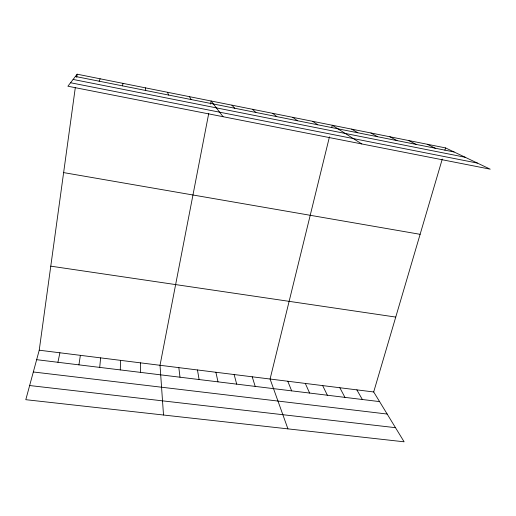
<?xml version="1.0" encoding="UTF-8"?>
<svg xmlns="http://www.w3.org/2000/svg" width="516" height="516" viewBox="0 0 516 516"><rect width="100%" height="100%" fill="white"/><g stroke="black" fill="none" stroke-linecap="round" stroke-linejoin="round"><path stroke-width="0.77" d="M120.267 369.908L120.628 360.368M99.717 367.392L100.614 357.865M122.563 85.869L122.911 83.353M442.283 159.038L373.694 391.967L404.112 441.806L25.8 399.687L39.229 350.203L75.323 87.481M76.716 77.323L77.148 74.194L445.56 147.918L490.2 169.171L67.899 86.23L77.148 74.194M78.929 364.851L80.373 355.337M208.741 113.417L160.024 365.283L163.514 415.019M210.541 104.109L211.141 101.007L223.041 116.7M57.915 362.284L59.914 352.783M329.453 136.85L270.081 379.028L287.922 428.867M331.73 127.575L332.298 125.253L361.793 143.951M444.902 150.143L445.56 147.918M99.13 81.199L100.169 78.8M29.638 385.536L395.488 427.68M33.321 371.972L387.168 414.045M36.655 359.684L379.583 401.609M39.229 350.203L373.694 391.967M50.774 266.159L395.746 317.082M63.629 172.602L420.114 234.316M70.576 82.747L477.416 163.088M75.401 76.465L454.099 151.981M73.117 79.438L465.174 157.257M427.196 144.241L435.278 148.234M408.633 140.526L416.244 144.435M389.864 136.772L396.998 140.597M370.888 132.973L377.525 136.714M351.699 129.135L357.833 132.786M312.677 121.325L317.766 124.795M292.83 117.351L297.377 120.731M272.758 113.339L276.757 116.622M252.453 109.276L255.884 112.456M231.916 105.167L234.767 108.244M356.853 389.864L362.348 399.507M189.482 96.673L191.114 99.543M339.838 387.735L344.946 397.378M322.661 385.594L327.363 395.23M305.311 383.427L309.6 393.057M287.786 381.24L291.656 390.864M167.558 92.287L168.545 95.041M252.201 376.796L255.207 386.407M234.141 374.539L236.696 384.143M215.894 372.262L217.997 381.853M197.467 369.959L199.099 379.544M145.37 87.843L145.699 90.487M178.839 367.637L180 377.209M140.436 362.838L140.591 372.391"/></g></svg>
